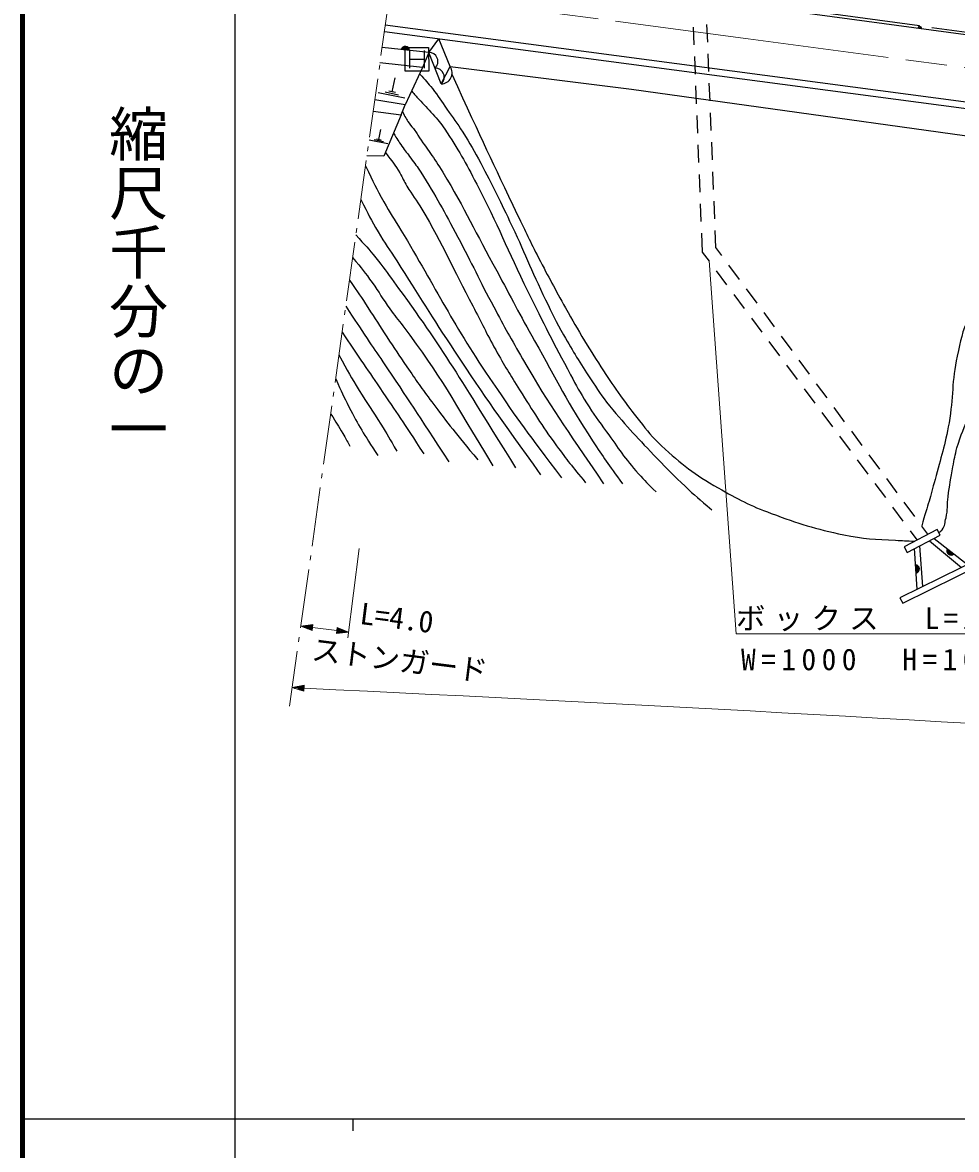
# Model space of a CAD drawing. Units: millimetres, scale not verified. Extents: x 40000 to 680000, y 20000 to 380000.
# Drawn here: x 40000 to 119192, y 202409 to 297933 of the extents above; entities that cross this region are included whole.
import ezdxf
from ezdxf.enums import TextEntityAlignment as Align

# ---------------------------------------------------------------- set-up
doc = ezdxf.new("R2010")
doc.units = ezdxf.units.MM
doc.header["$LTSCALE"] = 1000
doc.linetypes.add('CHAIN', pattern=[18.5, 12, -1.5, 3.5, -1.5])
for name, color, linetype, lineweight in [('M-BGD', 7, 'Continuous', 25), ('M-BGD-HTXT', 7, 'Continuous', 13), ('M-BMK', 2, 'CHAIN', 13), ('M-STR-HTXT', 7, 'Continuous', 13), ('M-STR-STRC', 7, 'Continuous', 25), ('M-TTL', 2, 'Continuous', 140), ('M-TTL-BAND', 7, 'Continuous', 25)]:
    doc.layers.add(name, color=color, linetype=linetype, lineweight=lineweight)
doc.styles.add('@ＭＳ ゴシック', font='')
doc.styles.add('ＭＳ ゴシック', font='')
doc.styles.get('@ＭＳ ゴシック').set_extended_font_data('@MS Gothic')
doc.styles.get('ＭＳ ゴシック').set_extended_font_data('MS Gothic')

msp = doc.modelspace()

# ---------------------------------------------------------------- linework, layer by layer
at = {"layer": 'M-BGD'}
for p, q in [((116060, 297641), (103705, 299307)), ((96956, 296052), (96896, 297551)), ((98096, 296282), (98036, 297780)), ((129593, 295815), (117113, 297498)), ((74441, 295403), (75294, 296546)), ((76252, 294196), (75294, 296546)), ((74441, 295403), (70487, 295803)), ((75506, 292740), (74441, 295403)), ((98196, 293784), (98136, 295282)), ((97055, 293554), (96996, 295053)), ((75506, 292740), (76252, 294196)), ((71346, 292053), (71590, 293256)), ((97155, 291056), (97095, 292555)), ((98296, 291286), (98236, 292784)), ((72412, 291524), (70158, 291982)), ((71879, 291789), (70752, 292017)), ((71627, 291996), (71064, 292111)), ((97255, 288558), (97195, 290057)), ((98396, 288788), (98336, 290286)), ((70224, 288013), (70395, 288855)), ((70970, 287642), (69392, 287962)), ((70597, 287827), (69808, 287988)), ((70421, 287973), (70026, 288053)), ((97355, 286060), (97295, 287559)), ((98496, 286290), (98436, 287788)), ((97455, 283562), (97395, 285061)), ((98596, 283792), (98536, 285290)), ((98696, 281294), (98636, 282792)), ((97555, 281064), (97495, 282563)), ((97659, 278472), (97595, 280065)), ((98793, 278871), (98736, 280294)), ((98238, 277696), (97659, 278472)), ((99309, 278172), (98793, 278871)), ((100795, 276161), (99904, 277368)), ((99733, 275692), (98836, 276894)), ((102281, 274151), (101390, 275357)), ((101229, 273688), (100331, 274891)), ((103767, 272141), (102876, 273347)), ((102724, 271685), (101827, 272887)), ((105253, 270130), (104362, 271337)), ((104219, 269681), (103322, 270883)), ((105714, 267678), (104817, 268880)), ((106740, 268120), (105848, 269326)), ((107209, 265674), (106312, 266876)), ((108226, 266110), (107334, 267316)), ((108704, 263670), (107807, 264872)), ((109712, 264099), (108820, 265305)), ((110199, 261667), (109302, 262869)), ((111198, 262089), (110306, 263295)), ((111695, 259663), (110797, 260865)), ((112684, 260078), (111792, 261285)), ((114170, 258068), (113278, 259274)), ((113190, 257659), (112293, 258862)), ((115656, 256058), (114764, 257264)), ((114685, 255656), (113788, 256858)), ((116767, 254554), (116250, 255253)), ((115862, 254078), (115283, 254854)), ((117288, 254207), (120118, 251997)), ((115865, 249896), (115643, 253342)), ((116341, 250131), (116082, 253572)), ((116907, 254007), (119610, 251747))]:
    msp.add_line(p, q, dxfattribs=at)
for points in [[(167365, 291007), (149592, 292915), (77592, 302628), (76563, 302397)], [(271999, 284371), (239569, 282835), (207643, 281577), (198818, 281492), (193381, 281662), (187353, 282002), (181832, 282511), (174286, 283444), (70681, 297156)], [(271976, 284918), (207629, 282124), (198824, 282039), (193405, 282208), (187394, 282547), (181890, 283055), (174355, 283986), (70753, 297698)], [(74441, 295403), (73908, 294125), (70305, 294511)], [(73908, 294125), (72452, 290947), (69866, 291390)], [(76252, 294196), (91636, 292284), (131854, 286690), (133630, 286526)], [(69731, 290427), (72097, 290112), (72452, 290947)], [(72097, 290112), (70641, 286614), (69198, 286637)]]:
    msp.add_lwpolyline(points, dxfattribs=at)
for points in [[(117550, 254967), (114765, 253500), (115022, 253014), (117806, 254481)], [(114634, 248708), (121505, 252104), (121275, 252569), (114404, 249173)]]:
    msp.add_lwpolyline(points, close=True, dxfattribs=at)
for centre, radius, start, end in [((116070, 297437), 150, 352.31745, 172.31745), ((116070, 297437), 120, 352.31745, 172.31745), ((116070, 297437), 100, 352.31745, 172.31745), ((116070, 297437), 100, 352.31745, 172.31745), ((116070, 297437), 100, 352.31745, 172.31745), ((116070, 297437), 100, 352.31745, 172.31745), ((72458, 295550), 354, 3.02328, 165.42846), ((72458, 295550), 283, 5.24732, 163.20442), ((72458, 295550), 212, 8.99364, 159.45809), ((72458, 295550), 142, 16.70537, 151.74636), ((72458, 295550), 100, 27.02304, 141.4287), ((72458, 295550), 100, 27.02304, 141.4287), ((74462, 294640), 764, 312.03113, 91.57168), ((74994, 293308), 764, 312.03113, 91.57168), ((75506, 293659), 919, 270.00315, 35.75424), ((118736, 253145), 354, 150.81215, 313.21733), ((118736, 253145), 283, 153.03619, 310.99329), ((118736, 253145), 212, 156.78251, 307.24696), ((118736, 253145), 142, 164.49424, 299.53523), ((118736, 253145), 100, 174.81191, 289.21757), ((118736, 253145), 100, 174.81191, 289.21757), ((115700, 251615), 354, 282.47721, 84.88239), ((115700, 251615), 283, 284.70125, 82.65835), ((115700, 251615), 212, 288.44757, 78.91202), ((115700, 251615), 142, 296.1593, 71.20029), ((115700, 251615), 100, 306.47697, 60.88263), ((115700, 251615), 100, 306.47697, 60.88263)]:
    msp.add_arc(centre, radius, start, end, dxfattribs=at)
for points, knots in [([(73666, 293598), (74198, 293014), (74347, 292841), (74751, 292330), (75266, 291679), (75497, 291271), (75972, 290590), (76503, 289831), (76836, 289429), (77327, 288643), (77956, 287638), (78293, 287064), (78851, 286018), (79860, 284126), (80381, 283042), (81306, 281108), (82545, 278518), (83092, 276998), (84354, 274419), (84927, 273250), (85226, 272582), (85878, 271456), (86734, 269978), (87214, 269149), (88164, 267730), (88772, 266823), (89076, 266285), (89773, 265444), (91282, 263624), (92198, 262662), (93837, 260957), (94730, 260028), (95230, 259506), (96174, 258629), (97038, 257826), (97341, 257568), (98446, 256641)], [0, 0, 0, 0, 1, 1, 1, 2, 2, 2, 3, 3, 3, 4, 4, 4, 5, 5, 5, 6, 6, 6, 7, 7, 7, 8, 8, 8, 9, 9, 9, 10, 10, 10, 11, 11, 11, 12, 12, 12, 12]), ([(76396, 293554), (79075, 287750), (79739, 286249), (81984, 281616), (82674, 280191), (83028, 279377), (83762, 277975), (84633, 276310), (85132, 275382), (86048, 273742), (86662, 272642), (87009, 272028), (87656, 270948), (88260, 269940), (88621, 269390), (89265, 268408), (89814, 267572), (90120, 267102), (90704, 266291), (91311, 265448), (91661, 264983), (92313, 264174), (93004, 263317), (93363, 262800), (94176, 262058), (95902, 260481), (96948, 259646), (98979, 258487), (100676, 257519), (101656, 256998), (103489, 256321), (105836, 255454), (107185, 255028), (109632, 254510), (111324, 254152), (112309, 254146), (114036, 254048), (114674, 254012), (114889, 253996), (115671, 253977)], [0, 0, 0, 0, 1, 1, 1, 2, 2, 2, 3, 3, 3, 4, 4, 4, 5, 5, 5, 6, 6, 6, 7, 7, 7, 8, 8, 8, 9, 9, 9, 10, 10, 10, 11, 11, 11, 12, 12, 12, 13, 13, 13, 13]), ([(72994, 292130), (73284, 291793), (73362, 291706), (73602, 291437), (74054, 290931), (74335, 290673), (74787, 290167), (75210, 289693), (75449, 289425), (75803, 288897), (76975, 287149), (77543, 286108), (78512, 284240), (80318, 280761), (81097, 278697), (82830, 275181), (84210, 272382), (84988, 270815), (86471, 268069), (86978, 267131), (87254, 266598), (87826, 265698), (88451, 264715), (88832, 264184), (89519, 263243), (90549, 261833), (91052, 260977), (92228, 259687), (92793, 259068), (92994, 258844), (93723, 258150)], [0, 0, 0, 0, 1, 1, 1, 2, 2, 2, 3, 3, 3, 4, 4, 4, 5, 5, 5, 6, 6, 6, 7, 7, 7, 8, 8, 8, 9, 9, 9, 10, 10, 10, 10]), ([(72216, 290392), (72452, 289923), (72519, 289770), (72772, 289409), (72952, 289152), (73085, 289032), (73269, 288778), (73375, 288632), (73418, 288540), (73517, 288389), (74326, 287154), (74878, 286525), (75634, 285256), (77542, 282052), (78422, 280150), (80206, 276874), (81465, 274561), (82124, 273239), (83423, 270948), (85308, 267622), (86213, 265662), (88334, 262481), (89295, 261038), (89621, 260537), (90874, 258840)], [0, 0, 0, 0, 1, 1, 1, 2, 2, 2, 3, 3, 3, 4, 4, 4, 5, 5, 5, 6, 6, 6, 7, 7, 7, 8, 8, 8, 8]), ([(71453, 288565), (71782, 288028), (71873, 287879), (72168, 287456), (72450, 287050), (72634, 286842), (72924, 286442), (73259, 285981), (73466, 285737), (73771, 285256), (75097, 283168), (75734, 281933), (76904, 279753), (78134, 277459), (78713, 276116), (79952, 273826), (80888, 272094), (81422, 271129), (82407, 269424), (84871, 265159), (85884, 263823), (89265, 258840)], [0, 0, 0, 0, 1, 1, 1, 2, 2, 2, 3, 3, 3, 4, 4, 4, 5, 5, 5, 6, 6, 6, 7, 7, 7, 7]), ([(70766, 286915), (71372, 286126), (71571, 285897), (71990, 285183), (72240, 284758), (72337, 284496), (72586, 284071), (73044, 283287), (73395, 282906), (73856, 282124), (75695, 279001), (76490, 277120), (78174, 273911), (78936, 272457), (79322, 271620), (80121, 270186), (80872, 268838), (81327, 268102), (82153, 266799), (83341, 264924), (83969, 263844), (85286, 262058), (86208, 260806), (86536, 260383), (87741, 258925)], [0, 0, 0, 0, 1, 1, 1, 2, 2, 2, 3, 3, 3, 4, 4, 4, 5, 5, 5, 6, 6, 6, 7, 7, 7, 8, 8, 8, 8]), ([(69080, 285796), (69791, 284319), (69982, 283903), (70641, 282733), (71175, 281784), (71517, 281278), (72078, 280346), (75121, 275287), (76542, 272271), (79867, 267392), (82054, 264183), (82832, 263087), (85709, 259348)], [0, 0, 0, 0, 1, 1, 1, 2, 2, 2, 3, 3, 3, 4, 4, 4, 4]), ([(68679, 282945), (69340, 281620), (69525, 281242), (70144, 280194), (70728, 279204), (71118, 278688), (71739, 277721), (73657, 274734), (74677, 273026), (76634, 270064), (79379, 265907), (80353, 264592), (83931, 259602)], [0, 0, 0, 0, 1, 1, 1, 2, 2, 2, 3, 3, 3, 4, 4, 4, 4]), ([(68255, 279925), (69088, 279028), (69324, 278774), (69957, 277992), (70586, 277216), (70894, 276747), (71485, 275943), (75843, 270016), (77019, 267823), (81814, 260195)], [0, 0, 0, 0, 1, 1, 1, 2, 2, 2, 3, 3, 3, 3]), ([(67988, 278026), (68802, 277029), (69029, 276751), (69647, 275897), (70263, 275043), (70525, 274507), (71146, 273657), (71564, 273086), (71822, 272784), (72247, 272218), (75552, 267816), (76394, 266091), (79867, 260364)], [0, 0, 0, 0, 1, 1, 1, 2, 2, 2, 3, 3, 3, 4, 4, 4, 4]), ([(67718, 276106), (68487, 274976), (68685, 274685), (69292, 273766), (69926, 272804), (70261, 272251), (70892, 271286), (71542, 270294), (71905, 269737), (72576, 268759), (73385, 267581), (73854, 266932), (74702, 265783), (76157, 263814), (76690, 263199), (78597, 260872)], [0, 0, 0, 0, 1, 1, 1, 2, 2, 2, 3, 3, 3, 4, 4, 4, 5, 5, 5, 5]), ([(121598, 274423), (121275, 274171), (121170, 274081), (120930, 273826), (120622, 273499), (120468, 273290), (120253, 272895), (119621, 271737), (119561, 270950), (119265, 269664), (118765, 267494), (118954, 266197), (118560, 264005), (118217, 262101), (117878, 261065), (117374, 259197), (116957, 257653), (116811, 257151), (116244, 255262)], [0, 0, 0, 0, 1, 1, 1, 2, 2, 2, 3, 3, 3, 4, 4, 4, 5, 5, 5, 6, 6, 6, 6]), ([(67408, 273898), (68282, 272554), (68503, 272210), (69221, 271138), (69737, 270367), (70034, 269940), (70554, 269170), (72770, 265885), (73443, 264825), (76142, 260703)], [0, 0, 0, 0, 1, 1, 1, 2, 2, 2, 3, 3, 3, 3]), ([(117713, 254692), (117836, 254783), (117877, 254838), (117967, 254946), (118234, 255268), (118203, 255556), (118306, 255962), (118476, 256638), (118384, 257048), (118475, 257740), (118606, 258737), (118718, 259290), (118898, 260280), (119014, 260911), (119066, 261270), (119237, 261888), (119547, 263007), (119875, 263584), (120253, 264682), (120648, 265829), (120835, 266484), (121184, 267646), (121625, 269110), (121724, 269978), (122275, 271404), (122626, 272314), (122769, 272654), (123267, 273672)], [0, 0, 0, 0, 1, 1, 1, 2, 2, 2, 3, 3, 3, 4, 4, 4, 5, 5, 5, 6, 6, 6, 7, 7, 7, 8, 8, 8, 9, 9, 9, 9]), ([(67096, 271679), (67869, 270533), (68064, 270244), (68688, 269327), (69315, 268404), (69673, 267891), (70300, 266968), (71774, 264798), (72225, 264101), (74025, 261380)], [0, 0, 0, 0, 1, 1, 1, 2, 2, 2, 3, 3, 3, 3]), ([(66825, 269753), (67628, 268300), (67844, 267907), (68546, 266752), (69239, 265611), (69695, 265015), (70392, 263876), (70932, 262996), (71103, 262706), (71742, 261603)], [0, 0, 0, 0, 1, 1, 1, 2, 2, 2, 3, 3, 3, 3]), ([(66574, 267730), (67058, 266594), (67218, 266272), (67675, 265360), (68515, 263683), (68906, 263143), (70126, 261230)], [0, 0, 0, 0, 1, 1, 1, 2, 2, 2, 2]), ([(66125, 264775), (66634, 263971), (66773, 263761), (67161, 263095), (67402, 262682), (67480, 262546), (67765, 262029)], [0, 0, 0, 0, 1, 1, 1, 2, 2, 2, 2])]:
    msp.add_open_spline(points, degree=3, knots=knots, dxfattribs=at)
at = {"layer": 'M-BGD-HTXT'}
for p, q in [((71050, 299811), (70394, 295147)), ((70283, 294354), (70227, 293958)), ((70116, 293166), (69420, 288215)), ((69309, 287423), (69253, 287026)), ((69142, 286234), (68446, 281283)), ((68334, 280491), (68279, 280095)), ((68167, 279302), (67472, 274351)), ((67360, 273559), (67304, 273163)), ((67193, 272371), (66497, 267419)), ((66386, 266627), (66330, 266231)), ((66219, 265439), (65523, 260487)), ((65412, 259695), (65356, 259299)), ((65245, 258507), (64549, 253556)), ((64437, 252763), (64382, 252367)), ((64270, 251575), (63574, 246624)), ((63463, 245831), (63407, 245435)), ((63296, 244643), (62640, 239978))]:
    msp.add_line(p, q, dxfattribs=at)
at = {"layer": 'M-BMK'}
msp.add_lwpolyline([(71955, 300502), (101518, 296539), (169452, 287536)], dxfattribs=at)
at = {"layer": 'M-STR-HTXT'}
for p, q in [((68533, 253343), (67572, 245770)), ((63596, 246779), (64620, 246901)), ((63596, 246779), (64557, 246405)), ((63596, 246779), (64588, 246653)), ((64582, 246603), (63788, 246704)), ((64594, 246702), (63801, 246803)), ((63980, 246629), (64575, 246554)), ((64005, 246828), (64601, 246752)), ((64569, 246504), (64172, 246554)), ((64607, 246802), (64210, 246852)), ((64364, 246480), (64563, 246454)), ((64415, 246876), (64613, 246851)), ((64557, 246405), (64620, 246901)), ((64588, 246653), (66643, 246392)), ((66674, 246640), (66611, 246144)), ((67250, 246415), (66655, 246491)), ((66661, 246541), (67058, 246490)), ((66866, 246565), (66668, 246590)), ((67635, 246266), (66674, 246640)), ((67635, 246266), (66611, 246144)), ((66816, 246168), (66617, 246193)), ((66624, 246243), (67020, 246193)), ((67225, 246217), (66630, 246293)), ((66636, 246342), (67430, 246241)), ((67635, 246266), (66643, 246392)), ((66649, 246441), (67442, 246341)), ((62862, 241555), (63872, 241758)), ((63868, 241658), (63468, 241676)), ((63670, 241717), (63870, 241708)), ((63849, 241258), (63872, 241758)), ((62862, 241555), (63849, 241258)), ((62862, 241555), (63861, 241508)), ((63858, 241458), (63059, 241496)), ((63863, 241558), (63064, 241595)), ((63257, 241436), (63856, 241408)), ((63266, 241636), (63865, 241608)), ((63854, 241358), (63454, 241377)), ((63652, 241317), (63851, 241308))]:
    msp.add_line(p, q, dxfattribs=at)
msp.add_lwpolyline([(98210, 277734), (100506, 246129), (127456, 246129)], dxfattribs=at)
msp.add_arc((-172961, -4772069), 5019167, 83.3427, 87.29559, dxfattribs=at)
at = {"layer": 'M-STR-STRC'}
for p, q in [((72437, 293815), (72438, 295815)), ((72438, 295815), (74437, 295815)), ((72812, 295565), (72812, 294065)), ((74062, 295565), (74062, 294065)), ((74437, 295815), (74438, 293815)), ((72813, 294815), (74063, 294815)), ((74438, 293815), (72437, 293815))]:
    msp.add_line(p, q, dxfattribs=at)
at = {"layer": 'M-TTL'}
msp.add_line((40000, 380000), (40000, 20000), dxfattribs=at)
at = {"layer": 'M-TTL-BAND'}
for p, q in [((58000, 370000), (58000, 20000)), ((40000, 205000), (579000, 205000)), ((68000, 205000), (68000, 204000))]:
    msp.add_line(p, q, dxfattribs=at)

# ---------------------------------------------------------------- texts
at = {"layer": 'M-STR-HTXT', "style": 'ＭＳ ゴシック'}
for s, p in [('L=4.0', (71555, 246023)), ('ストンガード', (71804, 242436))]:
    msp.add_text(s, height=1833, rotation=352.761, dxfattribs=at).set_placement(p, align=Align.BOTTOM_CENTER)
at = {"layer": 'M-STR-HTXT', "char_height": 1833, "attachment_point": 8, "style": 'ＭＳ ゴシック'}
for s, insert in [('\\T1.28;ボックス\u3000L=111.8', (114081, 246329)), ('\\T1.37;W=1000\u3000H=1000', (112886, 243004))]:
    msp.add_mtext(s, dxfattribs=dict(at, insert=insert))
at = {"layer": 'M-TTL-BAND', "style": '@ＭＳ ゴシック'}
msp.add_text('縮尺千分の一', height=3666, rotation=270, dxfattribs=at).set_placement((49777, 261030), align=Align.MIDDLE_RIGHT)

doc.saveas('drawing.dxf')
